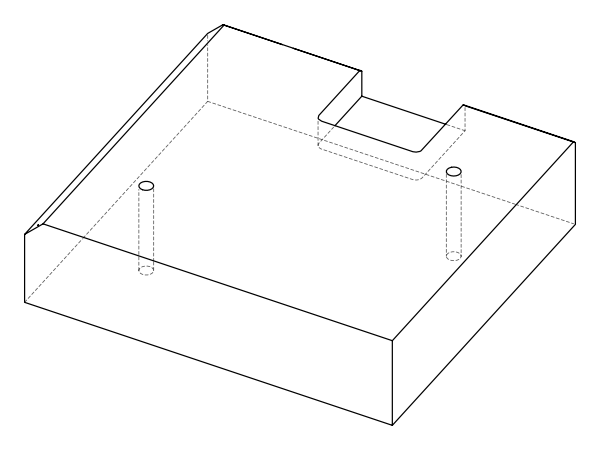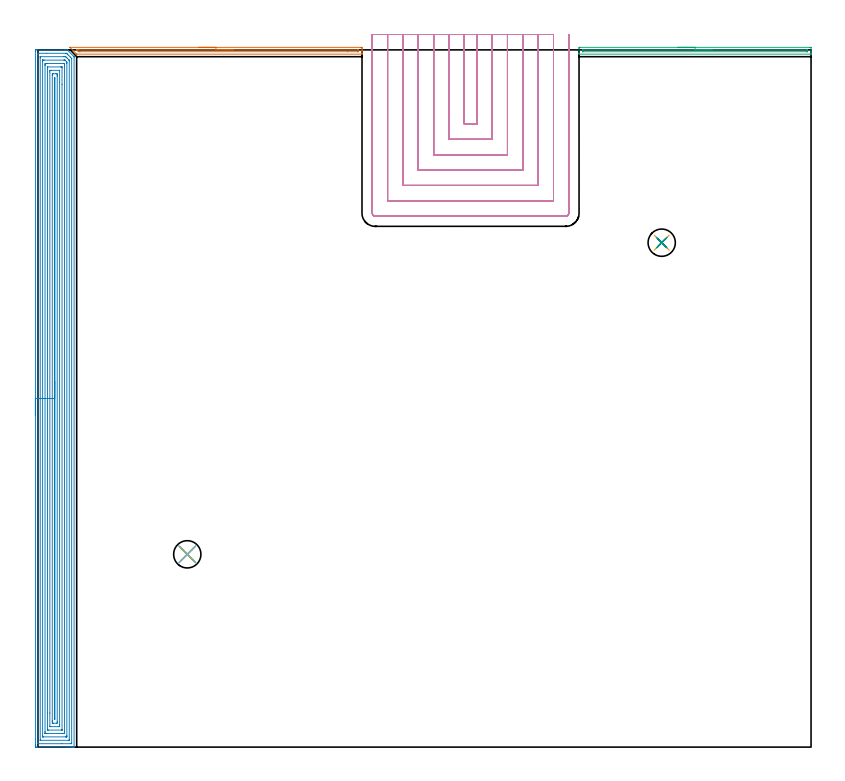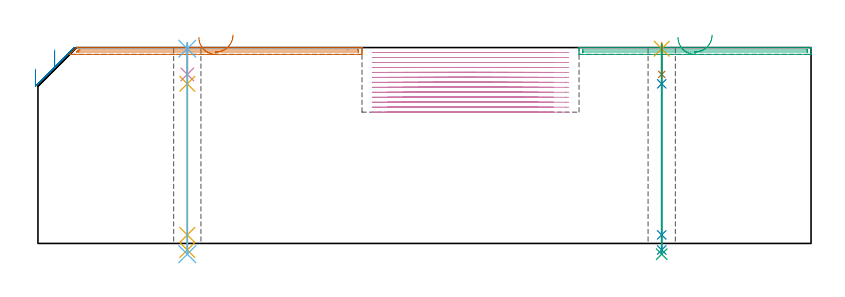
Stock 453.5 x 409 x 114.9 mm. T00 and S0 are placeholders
(PLAN: 12 operations, 8 tool changes, 97.5 min)
(1 AREA_MILL | FG_CHAMFER_SURFACE | UGT0205_001 | 2.87 min | 1417 mm3)
(2 AREA_MILL_1 | FG_CHAMFER_SURFACE_1 | UGT0205_001 | 29.61 min | 105325 mm3)
(3 AREA_MILL_2 | FG_CHAMFER_SURFACE_2 | UGT0205_001 | 2.34 min | 1116 mm3)
(4 MILL_SLOT | SLOT_PARTIAL_RECTANGULAR | NXT0201_011 | Follow Part, ap 3, ae 75% | 60.35 min | 498404 mm3)
(5 SPOT_DRILL | STEP1HOLE | NXT0321_9005460120000 | 0.03 min | 6 mm3)
(6 SPOT_DRILL_1 | STEP1HOLE_1 | NXT0321_9005460120000 | 0.03 min | 17 mm3)
(7 DRILL_BLIND_HOLE_INTO_CENTER | STEP1HOLE | NXT0301_076 | 0.07 min | 1247 mm3)
(8 GUN_DRILL_THROUGH_HOLE | STEP1HOLE | UGT0307_007 | 0.57 min | 7849 mm3)
(9 DRILL_TO_ENLARGE_THROUGH_HOLE | STEP1HOLE | UGT0301_006 | 0.49 min | 13988 mm3)
(10 DRILL_BLIND_HOLE_INTO_CENTER_1 | STEP1HOLE_1 | NXT0301_076 | 0.07 min | 1234 mm3)
(11 GUN_DRILL_THROUGH_HOLE_1 | STEP1HOLE_1 | UGT0307_007 | 0.57 min | 7807 mm3)
(12 DRILL_TO_ENLARGE_THROUGH_HOLE_1 | STEP1HOLE_1 | UGT0301_006 | 0.49 min | 13978 mm3)
(TOOL UGT0205_001 | Chamfer Mill 20 x 3 x 45 deg. | D20 FL50 Z2)
(TOOL NXT0201_011 | ENDMILL 12mm [2P460-1200-NA 1630] | D12 FL38 Z6)
(TOOL NXT0321_9005460120000 | NC Spot Drill, 142deg, 12mm, Carbide, Uncoated | D12 PA142 FL30 Z2)
(TOOL NXT0301_076 | Carbide Drill 10.5mm [860.1-1050-032A1-MM 2214] | D10.5 PA140 FL55 Z2)
(TOOL UGT0307_007 | Gun Drill 10 mm | D10 PA130 FL24 Z1)
(TOOL UGT0301_006 | Twist Drill 16 mm | D16 PA118 FL120 Z2)
(OP 1 AREA_MILL)
G17 G21 G94 G90
T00 M6
G54
G17 G0 G90 X94.4 Y410.5 S1061 M3
G43 Z124.9 H0
Z120.9
G94 G1 X94.438 Z120.028 F250.
X94.552 Z119.164
X94.741 Z118.312
X95.003 Z117.48
X95.337 Z116.674
X95.74 Z115.9
X96.209 Z115.164
X96.74 Z114.472
X97.329 Z113.829
X97.972 Z113.24
X98.664 Z112.709
X99.4 Z112.24
X100.174 Z111.837
X100.98 Z111.503
X101.812 Z111.241
X102.664 Z111.052
X103.528 Z110.938
X104.4 Z110.9
X189.512
X189.78 Y410.497
X190.09 Y410.493 Z110.902
X190.1 Y410.236 Z111.158
Y409.646 Z111.751
Y409.368 Z112.029
Y408.778 Z112.619
Y408.5 Z112.896
Y407.944 Z113.455
Y407.32 Z114.08
Y406.669 Z114.73
Y406.584 Z114.808
X190.09 Y406.503 Z114.888
X189.957 Y406.5 Z114.9
X22.853
X22.705 Y406.503 Z114.889
X22.647 Y406.554 Z114.841
X22.477 Y406.723 Z114.677
X18.802 Y410.397 Z110.999
X18.719 Y410.477 Z110.914
X18.71 Y410.493 Z110.897
X18.711 Y410.494
X18.716 Y410.496 Z110.895
X18.775 Y410.498 Z110.898
X18.843 Y410.499 Z110.899
X19.017 Y410.5 Z110.9
X104.4
Y409.086 Z112.314
X187.729 Y409.085 Z112.315
X188.021 Y409.084 Z112.316
X188.072 Y409.081 Z112.319
X188.09 Y409.078 Z112.322
X188.093 Y409.069 Z112.331
X188.098 Y409.009 Z112.391
X188.099 Y408.5 Z112.9
Y408.14 Z113.26
X188.095 Y408.019 Z113.381
X188.09 Y407.928 Z113.472
X188.029 Y407.921 Z113.479
X187.729 Y407.917 Z113.483
X187.439 Y407.915 Z113.485
X181.684 Y407.914 Z113.486
X24.636 Y407.915 Z113.485
X24.344 Y407.916 Z113.484
X23.744 Y407.921 Z113.479
X23.155 Y408.5 Z112.9
X22.853 Y408.8 Z112.6
X22.594 Y409.068 Z112.332
X22.853 Y409.079 Z112.321
X23.147 Y409.082 Z112.318
X23.744 Y409.085 Z112.315
X24.034 Y409.086 Z112.314
X104.4
X105.272 Z112.352
X106.137 Z112.466
X106.988 Z112.655
X107.82 Z112.917
X108.626 Z113.251
X109.4 Z113.654
X110.136 Z114.123
X110.828 Z114.654
X111.471 Z115.243
X112.06 Z115.886
X112.592 Z116.578
X113.06 Z117.314
X113.463 Z118.088
X113.797 Z118.894
X114.059 Z119.726
X114.248 Z120.578
X114.362 Z121.443
X114.4 Z122.314
G0 Z124.9
M5
M2
(OP 2 AREA_MILL_1)
G17 G21 G94 G90
T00 M6
G54
G17 G0 G90 X-1.5 Y194.5 S1061 M3
G43 Z124.9 H0
Z102.2
G94 G1 Y194.538 Z101.328 F250.
Y194.652 Z100.463
Y194.841 Z99.612
Y195.103 Z98.78
Y195.437 Z97.974
Y195.84 Z97.2
Y196.308 Z96.464
Y196.84 Z95.772
Y197.429 Z95.129
Y198.072 Z94.54
Y198.764 Z94.008
Y199.5 Z93.54
Y200.274 Z93.137
Y201.08 Z92.803
Y201.912 Z92.541
Y202.764 Z92.352
Y203.628 Z92.238
Y204.5 Z92.2
X-1.499 Y408.371 Z92.201
X-1.495 Y408.99 Z92.202
X-1.493 Y408.994 Z92.205
X-0.876 Y409. Z92.822
X13.69 Z107.385
X15.742 Z109.438
X16.107 Z109.801
X17. Z110.698
X17.191 Y408.998 Z110.888
X17.234 Y408.967 Z110.933
X21.065 Y405.135 Z114.764
X21.198 Y404.994 Z114.887
X21.2 Y404.794 Z114.9
Y0.182
X21.197 Y0.01 Z114.889
X21.13 Y0.007 Z114.822
X20.691 Y0. Z114.39
X20.411 Z114.111
X19.682 Z113.377
X18.423 Z112.121
X17. Z110.696
X-0.876 Y0.001 Z92.822
X-1.108 Z92.59
X-1.493 Y0.006 Z92.205
X-1.495 Y0.01 Z92.203
X-1.499 Y0.629 Z92.201
X-1.5 Y1.254 Z92.2
Y4.43
Y204.5
X-0.086 Z93.614
X-0.085 Y406.686 Z93.615
X-0.083 Y406.79 Z93.617
X-0.079 Y406.988 Z93.621
X0.018 Y406.991 Z93.718
X0.496 Y406.999 Z94.196
X4.963 Y407. Z98.663
X16.107 Z109.807
X16.584 Y406.998 Z110.284
X16.687 Y406.994 Z110.387
X16.737 Y406.99 Z110.437
X16.829 Y406.909 Z110.529
X17. Y406.746 Z110.7
X17.168 Y406.582 Z110.868
X17.894 Y405.856 Z111.594
X18.957 Y404.794 Z112.657
X19.682 Y404.064 Z113.382
X19.762 Y403.977 Z113.462
X19.779 Y403.957 Z113.479
X19.782 Y403.934 Z113.482
X19.784 Y403.9 Z113.484
X19.785 Y403.796 Z113.485
Y2.315
X19.783 Y2.21 Z113.483
X19.779 Y2.012 Z113.479
X19.682 Y2.009 Z113.382
X19.204 Y2.002 Z112.904
X13.962 Y2. Z107.662
X0.435 Z94.135
X0.018 Y2.004 Z93.718
X-0.041 Y2.006 Z93.659
X-0.072 Y2.009 Z93.628
X-0.079 Y2.107 Z93.621
X-0.084 Y2.314 Z93.616
X-0.085 Y2.418 Z93.615
X-0.086 Y204.5 Z93.614
X1.328 Z95.028
X1.329 Y404.377 Z95.029
X1.33 Y404.794 Z95.03
X1.332 Y404.913 Z95.032
X1.335 Y404.97 Z95.035
X1.34 Y404.99 Z95.04
X1.394 Y404.993 Z95.094
X1.601 Y404.999 Z95.301
X15.213 Y405. Z108.913
X15.903 Y404.998 Z109.603
X16.107 Y404.992 Z109.807
X16.305 Y404.984 Z110.005
X16.503 Y404.794 Z110.203
X17. Y404.3 Z110.7
X17.401 Y403.9 Z111.101
X17.894 Y403.406 Z111.594
X18.291 Y403.006 Z111.991
X18.348 Y402.941 Z112.048
X18.365 Y402.912 Z112.065
X18.367 Y402.885 Z112.067
X18.369 Y402.767 Z112.069
X18.371 Y402.528 Z112.071
Y4.623
X18.37 Y4.206 Z112.07
X18.368 Y4.087 Z112.068
X18.365 Y4.03 Z112.065
X18.36 Y4.01 Z112.06
X18.306 Y4.007 Z112.006
X18.099 Y4.001 Z111.799
X1.6 Z95.3
X1.462 Y4.004 Z95.162
X1.353 Y4.01 Z95.053
X1.334 Y4.014 Z95.034
X1.332 Y4.021 Z95.032
X1.33 Y4.047 Z95.03
X1.329 Y4.206 Z95.029
X1.328 Y204.5 Z95.028
X2.743 Z96.443
Y402.111
X2.748 Y402.958 Z96.448
X2.749 Y402.983 Z96.449
X2.762 Y402.99 Z96.462
X2.816 Y402.994 Z96.516
X2.927 Y402.998 Z96.627
X3.149 Y403. Z96.849
X3.593 Z97.293
X15.218 Z108.918
X15.662 Y402.998 Z109.362
X15.773 Y402.995 Z109.473
X15.828 Y402.99 Z109.528
X15.856 Y402.983 Z109.556
X15.893 Y402.95 Z109.593
X16.107 Y402.741 Z109.807
X16.735 Y402.111 Z110.435
X16.945 Y401.895 Z110.645
X16.95 Y401.685 Z110.65
X16.957 Y401.261 Z110.657
Y401.217
Y6.889
X16.952 Y6.043 Z110.652
X16.951 Y6.017 Z110.651
X16.938 Y6.01 Z110.638
X16.884 Y6.006 Z110.584
X16.773 Y6.002 Z110.473
X16.551 Y6.001 Z110.251
X16.107 Y6. Z109.807
X3.147 Z96.847
X2.926 Y6.002 Z96.626
X2.816 Y6.006 Z96.516
X2.762 Y6.01 Z96.462
X2.749 Y6.017 Z96.449
X2.743 Y6.889 Z96.443
Y204.5
X4.157 Z97.857
Y399.759
X4.158 Y400.323 Z97.858
X4.16 Y400.651 Z97.86
X4.164 Y400.974 Z97.864
X4.487 Y400.99 Z98.187
X4.707 Y400.997 Z98.407
X5.381 Y401. Z99.081
X5.598 Z99.298
X15.213 Y400.999 Z108.913
X15.309 Y400.997 Z109.009
X15.369 Y400.994 Z109.069
X15.4 Y400.99 Z109.1
X15.426 Y400.965 Z109.126
X15.531 Y400.859 Z109.231
X15.536 Y400.653 Z109.236
X15.54 Y400.323 Z109.24
X15.542 Y399.993 Z109.242
X15.543 Y9.241 Z109.243
X15.542 Y8.677 Z109.242
X15.54 Y8.35 Z109.24
X15.536 Y8.026 Z109.236
X15.213 Y8.01 Z108.913
X14.993 Y8.003 Z108.693
X14.319 Y8. Z108.019
X14.102 Z107.802
X5.164 Z98.864
X4.487 Y8.002 Z98.187
X4.267 Y8.004 Z97.967
X4.181 Y8.01 Z97.881
X4.164 Y8.036 Z97.864
X4.161 Y8.109 Z97.861
X4.158 Y8.677 Z97.858
X4.157 Y9.007 Z97.857
Y204.5
X5.571 Z99.271
Y398.535
X5.574 Y398.887 Z99.274
X5.576 Y398.973 Z99.276
X5.577 Y398.987 Z99.277
X5.599 Y398.991 Z99.299
X5.655 Y398.996 Z99.355
X5.81 Y398.999 Z99.51
X13.425 Y399. Z107.125
X13.856 Y398.998 Z107.556
X14.071 Y398.993 Z107.771
X14.116 Y398.99 Z107.816
X14.122 Y398.912 Z107.822
X14.126 Y398.727 Z107.826
X14.128 Y398.535 Z107.828
X14.129 Y388.756 Z107.829
Y10.465
X14.126 Y10.113 Z107.826
X14.124 Y10.027 Z107.824
X14.123 Y10.013 Z107.823
X14.101 Y10.009 Z107.801
X14.045 Y10.004 Z107.745
X13.89 Y10.001 Z107.59
X6.275 Y10. Z99.975
X5.844 Y10.002 Z99.544
X5.629 Y10.007 Z99.329
X5.584 Y10.01 Z99.284
X5.578 Y10.088 Z99.278
X5.574 Y10.273 Z99.274
X5.572 Y10.465 Z99.272
X5.571 Y20.232 Z99.271
Y204.5
X6.985 Z100.685
Y396.036
X6.987 Y396.746 Z100.687
X6.989 Y396.926 Z100.689
X6.992 Y396.982 Z100.692
X7.042 Y396.99 Z100.742
X7.169 Y396.994 Z100.869
X7.809 Y397. Z101.509
X12.531 Z106.231
X12.616 Y396.998 Z106.316
X12.683 Y396.994 Z106.383
X12.701 Y396.991 Z106.401
X12.708 Y396.978 Z106.408
X12.71 Y396.929 Z106.41
X12.714 Y396.746 Z106.414
X12.715 Y389.97 Z106.415
Y12.965
X12.713 Y12.254 Z106.413
X12.711 Y12.074 Z106.411
X12.708 Y12.018 Z106.408
X12.658 Y12.01 Z106.358
X12.531 Y12.006 Z106.231
X11.891 Y12. Z105.591
X7.169 Z100.869
X7.084 Y12.002 Z100.784
X7.017 Y12.006 Z100.717
X6.999 Y12.009 Z100.699
X6.992 Y12.022 Z100.692
X6.99 Y12.071 Z100.69
X6.986 Y12.254 Z100.686
X6.985 Y19.994 Z100.685
Y204.5
X8.399 Z102.099
X8.4 Y394.064 Z102.1
X8.402 Y394.618 Z102.102
X8.407 Y394.958 Z102.107
X8.916 Y394.998 Z102.616
X10.702 Y394.999 Z104.402
X10.744 Y394.997 Z104.444
X11.293 Y394.958 Z104.993
X11.299 Y394.403 Z104.999
X11.3 Y394.064 Z105.
Y393.507
Y14.936
X11.298 Y14.382 Z104.998
X11.293 Y14.042 Z104.993
X10.784 Y14.002 Z104.484
X8.998 Y14.001 Z102.698
X8.956 Y14.003 Z102.656
X8.407 Y14.042 Z102.107
X8.401 Y14.597 Z102.101
X8.4 Y14.936 Z102.1
X8.399 Y15.493 Z102.099
Y204.5
X9.814 Z103.514
Y392.311
X9.85 Y392.866 Z103.55
X9.886 Y392.275 Z103.586
Y16.689
X9.85 Y16.134 Z103.55
X9.814 Y16.725 Z103.514
Y204.5
Y205.372 Z103.552
Y206.236 Z103.666
Y207.088 Z103.854
Y207.92 Z104.117
Y208.726 Z104.451
Y209.5 Z104.853
Y210.236 Z105.322
Y210.928 Z105.853
Y211.571 Z106.443
Y212.16 Z107.086
Y212.692 Z107.778
Y213.16 Z108.514
Y213.563 Z109.287
Y213.897 Z110.093
Y214.159 Z110.925
Y214.348 Z111.777
Y214.462 Z112.642
Y214.5 Z113.514
G0 Z124.9
M5
M2
(OP 3 AREA_MILL_2)
G17 G21 G94 G90
T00 M6
G54
G17 G0 G90 X375.45 Y410.5 S1061 M3
G43 Z124.9 H0
Z120.9
G94 G1 X375.488 Z120.028 F250.
X375.602 Z119.163
X375.791 Z118.312
X376.053 Z117.48
X376.387 Z116.674
X376.79 Z115.9
X377.259 Z115.164
X377.79 Z114.472
X378.379 Z113.829
X379.022 Z113.24
X379.714 Z112.708
X380.45 Z112.24
X381.224 Z111.837
X382.03 Z111.503
X382.862 Z111.241
X383.714 Z111.052
X384.578 Z110.938
X385.45 Z110.9
X452.885
X453.154 Y410.498
X453.49 Y410.493 Z110.902
X453.5 Y410.236 Z111.159
Y408.828 Z112.568
Y407.632 Z113.763
Y406.976 Z114.424
Y406.699 Z114.7
Y406.599 Z114.792
Y406.551 Z114.84
X453.49 Y406.503 Z114.888
X453.331 Y406.5 Z114.9
X317.569
X317.41 Y406.503 Z114.888
X317.402 Y406.598 Z114.793
X317.4 Y406.7 Z114.7
Y406.975 Z114.424
Y407.632 Z113.763
Y409.696 Z111.701
X317.404 Y410.236 Z111.159
X317.41 Y410.493 Z110.902
X317.746 Y410.498 Z110.9
X318.016 Y410.5
X385.45
Y409.086 Z112.314
X451.098 Y409.085 Z112.315
X451.391 Y409.084 Z112.316
X451.46 Y409.081 Z112.319
X451.488 Y409.079 Z112.321
X451.49 Y409.065 Z112.335
X451.497 Y408.98 Z112.42
X451.499 Y408.5 Z112.9
Y408.11 Z113.29
X451.495 Y407.98 Z113.42
X451.49 Y407.933 Z113.467
X451.486 Y407.92 Z113.48
X451.474 Y407.919 Z113.481
X451.399 Y407.917 Z113.483
X451.098 Y407.915 Z113.485
X450.808 Y407.914 Z113.486
X319.802 Y407.915 Z113.485
X319.509 Y407.916 Z113.484
X319.44 Y407.919 Z113.481
X319.413 Y407.921 Z113.479
X319.41 Y407.935 Z113.465
X319.403 Y408.02 Z113.38
X319.401 Y408.5 Z112.9
Y408.89 Z112.51
X319.405 Y409.021 Z112.379
X319.41 Y409.067 Z112.333
X319.414 Y409.08 Z112.32
X319.426 Y409.081 Z112.319
X319.501 Y409.083 Z112.317
X319.802 Y409.085 Z112.315
X320.092 Y409.086 Z112.314
X385.45
X386.322 Z112.352
X387.187 Z112.466
X388.038 Z112.655
X388.87 Z112.917
X389.676 Z113.251
X390.45 Z113.654
X391.186 Z114.123
X391.878 Z114.654
X392.521 Z115.243
X393.11 Z115.886
X393.642 Z116.578
X394.11 Z117.314
X394.513 Z118.088
X394.847 Z118.894
X395.109 Z119.726
X395.298 Z120.578
X395.412 Z121.443
X395.45 Z122.314
G0 Z124.9
M5
M2
(OP 4 MILL_SLOT)
G17 G21 G94 G90
T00 M6
G54
G17 G0 G90 X250.1 Y418. S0 M3
G43 Z124.9 H1
Z111.985
G94 G1 Y415. F250.
Y365.5 F500.
X257.4
Y415.
Y418. F250.
X241.1
Y415.
Y356.5 F500.
X266.4
Y415.
Y418. F250.
X232.1
Y415.
Y347.5 F500.
X275.4
Y415.
Y418. F250.
X223.1
Y415.
Y338.5 F500.
X284.4
Y415.
Y418. F250.
X214.1
Y415.
Y329.5 F500.
X293.4
Y415.
Y418. F250.
X205.1
Y415.
Y320.5 F500.
X302.4
Y415.
Y418. F250.
X196.1
Y415.
Y313.2 F500.
G3 X197.8 Y311.5 R1.7
G1 X309.7
G3 X311.4 Y313.2 R1.7
G1 Y415.
Y418. F250.
G0 X250.1 Z109.069
G1 Y415.
Y365.5 F500.
X257.4
Y415.
Y418. F250.
X241.1
Y415.
Y356.5 F500.
X266.4
Y415.
Y418. F250.
X232.1
Y415.
Y347.5 F500.
X275.4
Y415.
Y418. F250.
X223.1
Y415.
Y338.5 F500.
X284.4
Y415.
Y418. F250.
X214.1
Y415.
Y329.5 F500.
X293.4
Y415.
Y418. F250.
X205.1
Y415.
Y320.5 F500.
X302.4
Y415.
Y418. F250.
X196.1
Y415.
Y313.2 F500.
G3 X197.8 Y311.5 R1.7
G1 X309.7
G3 X311.4 Y313.2 R1.7
G1 Y415.
Y418. F250.
G0 X250.1 Z106.154
G1 Y415.
Y365.5 F500.
X257.4
Y415.
Y418. F250.
X241.1
Y415.
Y356.5 F500.
X266.4
Y415.
Y418. F250.
X232.1
Y415.
Y347.5 F500.
X275.4
Y415.
Y418. F250.
X223.1
Y415.
Y338.5 F500.
X284.4
Y415.
Y418. F250.
X214.1
Y415.
Y329.5 F500.
X293.4
Y415.
Y418. F250.
X205.1
Y415.
Y320.5 F500.
X302.4
Y415.
Y418. F250.
X196.1
Y415.
Y313.2 F500.
G3 X197.8 Y311.5 R1.7
G1 X309.7
G3 X311.4 Y313.2 R1.7
G1 Y415.
Y418. F250.
G0 X250.1 Z103.238
G1 Y415.
Y365.5 F500.
X257.4
Y415.
Y418. F250.
X241.1
Y415.
Y356.5 F500.
X266.4
Y415.
Y418. F250.
X232.1
Y415.
Y347.5 F500.
X275.4
Y415.
Y418. F250.
X223.1
Y415.
Y338.5 F500.
X284.4
Y415.
Y418. F250.
X214.1
Y415.
Y329.5 F500.
X293.4
Y415.
Y418. F250.
X205.1
Y415.
Y320.5 F500.
X302.4
Y415.
Y418. F250.
X196.1
Y415.
Y313.2 F500.
G3 X197.8 Y311.5 R1.7
G1 X309.7
G3 X311.4 Y313.2 R1.7
G1 Y415.
Y418. F250.
G0 X250.1 Z100.323
G1 Y415.
Y365.5 F500.
X257.4
Y415.
Y418. F250.
X241.1
Y415.
Y356.5 F500.
X266.4
Y415.
Y418. F250.
X232.1
Y415.
Y347.5 F500.
X275.4
Y415.
Y418. F250.
X223.1
Y415.
Y338.5 F500.
X284.4
Y415.
Y418. F250.
X214.1
Y415.
Y329.5 F500.
X293.4
Y415.
Y418. F250.
X205.1
Y415.
Y320.5 F500.
X302.4
Y415.
Y418. F250.
X196.1
Y415.
Y313.2 F500.
G3 X197.8 Y311.5 R1.7
G1 X309.7
G3 X311.4 Y313.2 R1.7
G1 Y415.
Y418. F250.
G0 X250.1 Z97.408
G1 Y415.
Y365.5 F500.
X257.4
Y415.
Y418. F250.
X241.1
Y415.
Y356.5 F500.
X266.4
Y415.
Y418. F250.
X232.1
Y415.
Y347.5 F500.
X275.4
Y415.
Y418. F250.
X223.1
Y415.
Y338.5 F500.
X284.4
Y415.
Y418. F250.
X214.1
Y415.
Y329.5 F500.
X293.4
Y415.
Y418. F250.
X205.1
Y415.
Y320.5 F500.
X302.4
Y415.
Y418. F250.
X196.1
Y415.
Y313.2 F500.
G3 X197.8 Y311.5 R1.7
G1 X309.7
G3 X311.4 Y313.2 R1.7
G1 Y415.
Y418. F250.
G0 X250.1 Z94.492
G1 Y415.
Y365.5 F500.
X257.4
Y415.
Y418. F250.
X241.1
Y415.
Y356.5 F500.
X266.4
Y415.
Y418. F250.
X232.1
Y415.
Y347.5 F500.
X275.4
Y415.
Y418. F250.
X223.1
Y415.
Y338.5 F500.
X284.4
Y415.
Y418. F250.
X214.1
Y415.
Y329.5 F500.
X293.4
Y415.
Y418. F250.
X205.1
Y415.
Y320.5 F500.
X302.4
Y415.
Y418. F250.
X196.1
Y415.
Y313.2 F500.
G3 X197.8 Y311.5 R1.7
G1 X309.7
G3 X311.4 Y313.2 R1.7
G1 Y415.
Y418. F250.
G0 X250.1 Z91.577
G1 Y415.
Y365.5 F500.
X257.4
Y415.
Y418. F250.
X241.1
Y415.
Y356.5 F500.
X266.4
Y415.
Y418. F250.
X232.1
Y415.
Y347.5 F500.
X275.4
Y415.
Y418. F250.
X223.1
Y415.
Y338.5 F500.
X284.4
Y415.
Y418. F250.
X214.1
Y415.
Y329.5 F500.
X293.4
Y415.
Y418. F250.
X205.1
Y415.
Y320.5 F500.
X302.4
Y415.
Y418. F250.
X196.1
Y415.
Y313.2 F500.
G3 X197.8 Y311.5 R1.7
G1 X309.7
G3 X311.4 Y313.2 R1.7
G1 Y415.
Y418. F250.
G0 X250.1 Z88.662
G1 Y415.
Y365.5 F500.
X257.4
Y415.
Y418. F250.
X241.1
Y415.
Y356.5 F500.
X266.4
Y415.
Y418. F250.
X232.1
Y415.
Y347.5 F500.
X275.4
Y415.
Y418. F250.
X223.1
Y415.
Y338.5 F500.
X284.4
Y415.
Y418. F250.
X214.1
Y415.
Y329.5 F500.
X293.4
Y415.
Y418. F250.
X205.1
Y415.
Y320.5 F500.
X302.4
Y415.
Y418. F250.
X196.1
Y415.
Y313.2 F500.
G3 X197.8 Y311.5 R1.7
G1 X309.7
G3 X311.4 Y313.2 R1.7
G1 Y415.
Y418. F250.
G0 X250.1 Z85.746
G1 Y415.
Y365.5 F500.
X257.4
Y415.
Y418. F250.
X241.1
Y415.
Y356.5 F500.
X266.4
Y415.
Y418. F250.
X232.1
Y415.
Y347.5 F500.
X275.4
Y415.
Y418. F250.
X223.1
Y415.
Y338.5 F500.
X284.4
Y415.
Y418. F250.
X214.1
Y415.
Y329.5 F500.
X293.4
Y415.
Y418. F250.
X205.1
Y415.
Y320.5 F500.
X302.4
Y415.
Y418. F250.
X196.1
Y415.
Y313.2 F500.
G3 X197.8 Y311.5 R1.7
G1 X309.7
G3 X311.4 Y313.2 R1.7
G1 Y415.
Y418. F250.
G0 X250.1 Z82.831
G1 Y415.
Y365.5 F500.
X257.4
Y415.
Y418. F250.
X241.1
Y415.
Y356.5 F500.
X266.4
Y415.
Y418. F250.
X232.1
Y415.
Y347.5 F500.
X275.4
Y415.
Y418. F250.
X223.1
Y415.
Y338.5 F500.
X284.4
Y415.
Y418. F250.
X214.1
Y415.
Y329.5 F500.
X293.4
Y415.
Y418. F250.
X205.1
Y415.
Y320.5 F500.
X302.4
Y415.
Y418. F250.
X196.1
Y415.
Y313.2 F500.
G3 X197.8 Y311.5 R1.7
G1 X309.7
G3 X311.4 Y313.2 R1.7
G1 Y415.
Y418. F250.
G0 X250.1 Z79.915
G1 Y415.
Y365.5 F500.
X257.4
Y415.
Y418. F250.
X241.1
Y415.
Y356.5 F500.
X266.4
Y415.
Y418. F250.
X232.1
Y415.
Y347.5 F500.
X275.4
Y415.
Y418. F250.
X223.1
Y415.
Y338.5 F500.
X284.4
Y415.
Y418. F250.
X214.1
Y415.
Y329.5 F500.
X293.4
Y415.
Y418. F250.
X205.1
Y415.
Y320.5 F500.
X302.4
Y415.
Y418. F250.
X196.1
Y415.
Y313.2 F500.
G3 X197.8 Y311.5 R1.7
G1 X309.7
G3 X311.4 Y313.2 R1.7
G1 Y415.
Y418. F250.
G0 X250.1 Z77.
G1 Y415.
Y365.5 F500.
X257.4
Y415.
Y418. F250.
X241.1
Y415.
Y356.5 F500.
X266.4
Y415.
Y418. F250.
X232.1
Y415.
Y347.5 F500.
X275.4
Y415.
Y418. F250.
X223.1
Y415.
Y338.5 F500.
X284.4
Y415.
Y418. F250.
X214.1
Y415.
Y329.5 F500.
X293.4
Y415.
Y418. F250.
X205.1
Y415.
Y320.5 F500.
X302.4
Y415.
Y418. F250.
X196.1
Y415.
Y313.2 F500.
G3 X197.8 Y311.5 R1.7
G1 X309.7
G3 X311.4 Y313.2 R1.7
G1 Y415.
Y418. F250.
G0 Z124.9
M5
M2
(OP 5 SPOT_DRILL)
G17 G21 G94 G90
T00 M6
G54
G17 G0 G90 X365.9 Y295.9 S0 M3
G43 Z124.9 H0
G94 G81 G98 Z114.211 F250. R117.9
G80
M5
M2
(OP 6 SPOT_DRILL_1)
G17 G21 G94 G90
T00 M6
G54
G17 G0 G90 X87.6 Y113.1 S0 M3
G43 Z124.9 H0
G94 G81 G98 Z114.211 F250. R117.9
G80
M5
M2
(OP 7 DRILL_BLIND_HOLE_INTO_CENTER)
G17 G21 G94 G90
T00 M6
G54
G17 G0 G90 X365.9 Y295.9 S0 M3
G43 Z124.9 H1
G94 G81 G98 Z99.15 F250. R116.9
G80
M5
M2
(OP 8 GUN_DRILL_THROUGH_HOLE)
G17 G21 G94 G90
T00 M6
G54
G17 G0 G90 X365.9 Y295.9 M8
G43 Z124.9 H0
Z111.17
S716 M3
G94 G1 Z93.638 F125. M26
G4 X.084
Z5. F250.
G4 X.084
Z-3.832 F125.
G4 X.084
M5
M9
G0 Z111.17
Z124.9
M2
(OP 9 DRILL_TO_ENLARGE_THROUGH_HOLE)
G17 G21 G94 G90
T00 M6
G54
G17 G0 G90 X365.9 Y295.9 S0 M3
G43 Z124.9 H0
G94 G73 G98 Z-6.307 F250. Q15.151 R116.9
G80
M5
M2
(OP 10 DRILL_BLIND_HOLE_INTO_CENTER_1)
G17 G21 G94 G90
T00 M6
G54
G17 G0 G90 X87.6 Y113.1 S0 M3
G43 Z124.9 H1
G94 G81 G98 Z99.15 F250. R116.9
G80
M5
M2
(OP 11 GUN_DRILL_THROUGH_HOLE_1)
G17 G21 G94 G90
T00 M6
G54
G17 G0 G90 X87.6 Y113.1 M8
G43 Z124.9 H0
Z111.17
S716 M3
G94 G1 Z93.638 F125. M26
G4 X.084
Z5. F250.
G4 X.084
Z-3.832 F125.
G4 X.084
M5
M9
G0 Z111.17
Z124.9
M2
(OP 12 DRILL_TO_ENLARGE_THROUGH_HOLE_1)
G17 G21 G94 G90
T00 M6
G54
G17 G0 G90 X87.6 Y113.1 S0 M3
G43 Z124.9 H0
G94 G73 G98 Z-6.307 F250. Q15.151 R116.9
G80
M5
M2
